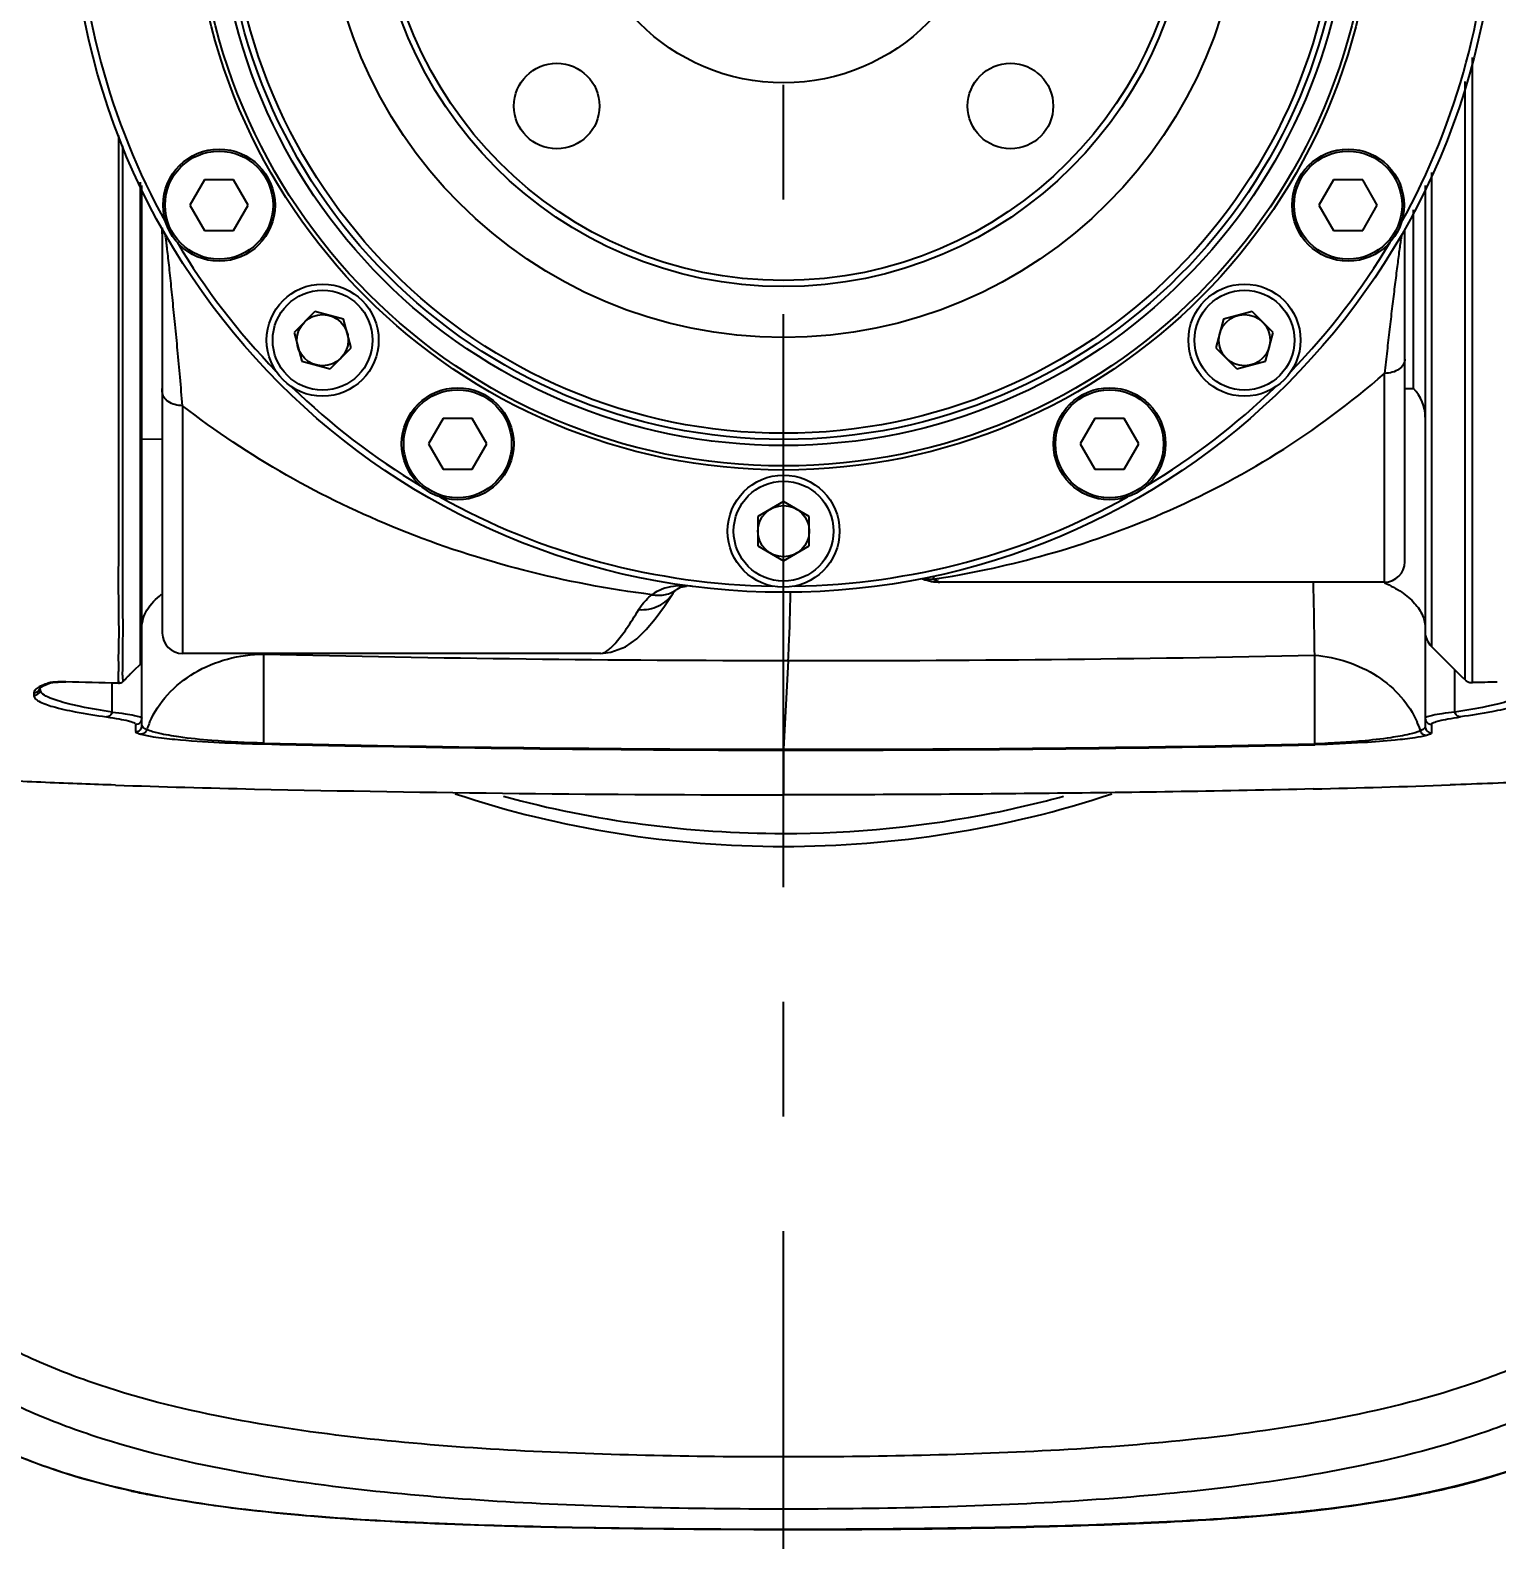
# Model space of a CAD drawing. Header units: millimetres. Extents: x 5828 to 6704, y 123 to 421.
# Drawn here: x 6473.894 to 6478.694, y 268.628 to 273.567 of the extents above; entities that cross this region are included whole.
import ezdxf

# ---------------------------------------------------------------- set-up
doc = ezdxf.new("R2010")
doc.units = ezdxf.units.MM
doc.linetypes.add('CENTER', pattern=[0.6, 0.375, -0.075, 0.075, -0.075])
for name, color, linetype in [('中心线', 7, 'Continuous'), ('外形图', 7, 'Continuous'), ('尺寸标注', 7, 'Continuous')]:
    doc.layers.add(name, color=color, linetype=linetype)
doc.styles.add('微软雅黑', font='msyh.ttc', dxfattribs={"height": 1.5})
doc.dimstyles.new('尺寸标注_1_15比例', dxfattribs={"dimtxt": 1.5, "dimasz": 1.25, "dimexe": 0.5, "dimexo": 0.4, "dimgap": 0.5, "dimtad": 1, "dimdec": 1, "dimlfac": 15, "dimdsep": 46, "dimtxsty": '微软雅黑', "dimcen": 0.09, "dimadec": 0, "dimazin": 0, "dimtp": 0.01, "dimtm": 0.01, "dimtfac": 1, "dimtdec": 1, "dimtofl": 0, "dimtmove": 0, "dimatfit": 3, "dimfxl": 1, "dimtolj": 1, "dimarcsym": 0})

# ---------------------------------------------------------------- blocks, each defined once
blk = doc.blocks.new('*D786')
at = {"layer": 'Defpoints', "color": 0}
for p in [(6482.9394, 280.5658), (6469.7803, 267.5677), (6482.9394, 267.0011)]:
    blk.add_point(p, dxfattribs=at)
at = {"layer": '尺寸标注', "color": 0, "lineweight": -2}
for p, q in [((6469.7803, 267.9677), (6469.7803, 281.0658)), ((6482.9394, 267.4011), (6482.9394, 281.0658)), ((6471.0303, 280.5658), (6481.6894, 280.5658))]:
    blk.add_line(p, q, dxfattribs=at)
at = {"layer": '尺寸标注', "color": 0}
for points in [[(6471.0303, 280.7741), (6471.0303, 280.3574), (6469.7803, 280.5658)], [(6481.6894, 280.3574), (6481.6894, 280.7741), (6482.9394, 280.5658)]]:
    blk.add_solid(points, dxfattribs=at)
at = {"layer": '尺寸标注', "color": 0, "insert": (6476.3599, 281.8448), "char_height": 1.5, "attachment_point": 5, "style": '微软雅黑'}
blk.add_mtext('\\A1;197.4', dxfattribs=at)
blk = doc.blocks.new('*D787')
at = {"layer": 'Defpoints', "color": 0}
for p in [(6469.7154, 284.5485), (6483.0052, 255.7131), (6469.7154, 255.0651)]:
    blk.add_point(p, dxfattribs=at)
at = {"layer": '尺寸标注', "color": 0, "lineweight": -2}
for p, q in [((6469.7154, 255.4651), (6469.7154, 285.0485)), ((6483.0052, 256.1131), (6483.0052, 285.0485)), ((6481.7552, 284.5485), (6470.9654, 284.5485))]:
    blk.add_line(p, q, dxfattribs=at)
at = {"layer": '尺寸标注', "color": 0}
for points in [[(6470.9654, 284.7569), (6470.9654, 284.3402), (6469.7154, 284.5485)], [(6481.7552, 284.3402), (6481.7552, 284.7569), (6483.0052, 284.5485)]]:
    blk.add_solid(points, dxfattribs=at)
at = {"layer": '尺寸标注', "color": 0, "insert": (6476.3603, 285.8276), "char_height": 1.5, "attachment_point": 5, "style": '微软雅黑'}
blk.add_mtext('\\A1;199.3', dxfattribs=at)

msp = doc.modelspace()

# ---------------------------------------------------------------- linework, layer by layer
at = {"layer": '中心线', "linetype": 'CENTER', "ltscale": 5}
msp.add_line((6476.3599, 231.7633), (6476.3599, 279.7873), dxfattribs=at)
at = {"layer": '外形图', "color": 7, "linetype": 'Continuous'}
for p, q in [((6478.6148, 271.4326), (6478.6148, 273.4777)), ((6478.5906, 271.4417), (6478.5906, 273.399)), ((6474.1975, 272.3932), (6474.1975, 273.1892)), ((6478.4801, 273.1015), (6478.4801, 271.5512)), ((6474.2549, 272.5137), (6474.2549, 273.07)), ((6474.2599, 271.5052), (6474.2599, 273.0595)), ((6474.4646, 273.0777), (6474.4167, 272.9949)), ((6474.5602, 273.0777), (6474.4646, 273.0777)), ((6474.6081, 272.9949), (6474.5602, 273.0777)), ((6478.1596, 273.0777), (6478.1118, 272.9949)), ((6478.2553, 273.0777), (6478.1596, 273.0777)), ((6478.3031, 272.9949), (6478.2553, 273.0777)), ((6478.4599, 273.0595), (6478.4599, 271.2881)), ((6474.4167, 272.9949), (6474.4646, 272.912)), ((6474.5602, 272.912), (6474.6081, 272.9949)), ((6478.1118, 272.9949), (6478.1596, 272.912)), ((6478.2553, 272.912), (6478.3031, 272.9949)), ((6478.4211, 272.3949), (6478.4211, 272.979)), ((6474.3266, 272.9211), (6474.3266, 271.5949)), ((6474.3266, 272.9015), (6474.3266, 272.9211)), ((6474.4646, 272.912), (6474.5602, 272.912)), ((6478.1596, 272.912), (6478.2553, 272.912)), ((6478.3933, 271.8282), (6478.3933, 272.9142)), ((6474.8263, 272.6468), (6474.7578, 272.5782)), ((6474.92, 272.6216), (6474.8263, 272.6468)), ((6477.8935, 272.6468), (6477.7998, 272.6216)), ((6477.9621, 272.5782), (6477.8935, 272.6468)), ((6474.9451, 272.528), (6474.92, 272.6216)), ((6477.7998, 272.6216), (6477.7747, 272.528)), ((6474.7578, 272.5782), (6474.7829, 272.4845)), ((6477.937, 272.4845), (6477.9621, 272.5782)), ((6474.2549, 272.222), (6474.2549, 272.5173)), ((6474.8765, 272.4594), (6474.9451, 272.528)), ((6477.7747, 272.528), (6477.8433, 272.4594)), ((6474.7829, 272.4845), (6474.8765, 272.4594)), ((6477.8433, 272.4594), (6477.937, 272.4845)), ((6478.3266, 271.7616), (6478.3266, 272.4445)), ((6474.3266, 272.384), (6474.3266, 272.3949)), ((6478.3933, 272.3949), (6478.4211, 272.3949)), ((6474.3933, 272.3386), (6474.3933, 271.5282)), ((6475.2454, 272.2969), (6475.1976, 272.214)), ((6475.3411, 272.2969), (6475.2454, 272.2969)), ((6475.3889, 272.214), (6475.3411, 272.2969)), ((6477.3788, 272.2969), (6477.3309, 272.214)), ((6477.4744, 272.2969), (6477.3788, 272.2969)), ((6477.5223, 272.214), (6477.4744, 272.2969)), ((6474.2549, 271.505), (6474.2549, 272.2282)), ((6474.3266, 272.2294), (6474.2599, 272.2282)), ((6475.1976, 272.214), (6475.2454, 272.1312)), ((6475.3411, 272.1312), (6475.3889, 272.214)), ((6477.3309, 272.214), (6477.3788, 272.1312)), ((6477.4744, 272.1312), (6477.5223, 272.214)), ((6475.2454, 272.1312), (6475.3411, 272.1312)), ((6477.3788, 272.1312), (6477.4744, 272.1312)), ((6476.3599, 272.0252), (6476.2759, 271.9767)), ((6476.4439, 271.9767), (6476.3599, 272.0252)), ((6476.2759, 271.9767), (6476.2759, 271.8797)), ((6476.4439, 271.8797), (6476.4439, 271.9767)), ((6476.2759, 271.8797), (6476.3599, 271.8312)), ((6476.3599, 271.8312), (6476.4439, 271.8797)), ((6478.5906, 271.5227), (6478.5906, 271.8222)), ((6476.8501, 271.7709), (6476.8715, 271.7616)), ((6478.3266, 271.7616), (6476.8715, 271.7616)), ((6476.011, 271.7383), (6476.0112, 271.7384)), ((6478.5842, 271.4478), (6478.4801, 271.5512)), ((6474.2549, 271.4932), (6474.2549, 271.5314)), ((6474.2549, 271.4997), (6474.2549, 271.505)), ((6474.2549, 271.4932), (6474.2549, 271.4997)), ((6474.2599, 271.2923), (6474.2599, 271.5049)), ((6475.7615, 271.5282), (6474.3933, 271.5282)), ((6474.659, 271.5257), (6474.6589, 271.5279)), ((6474.6589, 271.2347), (6474.659, 271.5257)), ((6476.3753, 271.5049), (6476.3601, 271.2145)), ((6478.0982, 271.2322), (6478.0982, 271.5223)), ((6474.235, 271.4735), (6474.2549, 271.4932)), ((6478.557, 271.3363), (6478.557, 271.4748)), ((6473.9266, 271.4103), (6473.9266, 271.4159)), ((6473.9365, 271.4224), (6473.9633, 271.4328)), ((6473.9633, 271.4328), (6473.9567, 271.4319)), ((6474.0003, 271.4349), (6474.011, 271.4348)), ((6474.0109, 271.4348), (6474.011, 271.4348)), ((6474.1628, 271.3363), (6474.1628, 271.4308)), ((6474.1827, 271.4383), (6474.183, 271.4308)), ((6474.1828, 271.4385), (6474.183, 271.4308)), ((6474.1971, 271.4358), (6474.1971, 271.4365)), ((6474.1971, 271.4358), (6474.1971, 271.4365)), ((6473.906, 271.3991), (6473.906, 271.3904)), ((6474.2394, 271.2962), (6474.2394, 271.2723)), ((6478.4805, 271.2962), (6478.4805, 271.2772)), ((6478.4805, 271.2772), (6478.4805, 271.2682)), ((6476.3599, 271.2117), (6476.3599, 271.0655)), ((6476.3599, 268.6616), (6476.3599, 268.6621))]:
    msp.add_line(p, q, dxfattribs=at)
for points in [[(6478.5906, 272.5614), (6478.5906, 272.954), (6478.5906, 273.1728), (6478.5906, 273.3824), (6478.5906, 273.3992)], [(6474.1975, 272.6629), (6474.1974, 272.8596), (6474.1975, 273.0654)], [(6478.5906, 271.8222), (6478.5906, 271.9325), (6478.5906, 272.0766), (6478.5906, 272.219), (6478.5906, 272.3908)], [(6476.0112, 271.7385), (6476.0227, 271.7445), (6476.0419, 271.7481)], [(6475.7614, 271.5282), (6475.7949, 271.5318), (6475.8429, 271.5502), (6475.8795, 271.576), (6475.9103, 271.606), (6475.9399, 271.6414), (6475.9703, 271.6831), (6475.9984, 271.7258)], [(6475.9984, 271.7258), (6475.9999, 271.7277), (6476.0051, 271.7332), (6476.011, 271.7383)], [(6473.9259, 271.4156), (6473.9258, 271.4154), (6473.9365, 271.4224)], [(6473.9633, 271.4328), (6473.9645, 271.433), (6473.9682, 271.4335), (6473.9732, 271.434), (6473.9791, 271.4344), (6473.9857, 271.4347), (6473.9928, 271.4349), (6474.0003, 271.4349)]]:
    msp.add_lwpolyline(points, dxfattribs=at)
for centre, radius in [((6476.3599, 274.0616), 2.3333), ((6476.3599, 274.0616), 1.9333), ((6476.3599, 274.0616), 1.92), ((6476.3599, 274.0616), 1.8533), ((6476.3599, 274.0616), 1.8333), ((6476.3599, 274.0616), 1.8133), ((6476.3599, 274.0616), 1.5), ((6476.3599, 274.0616), 1.3333), ((6476.3599, 274.0616), 1.3133), ((6476.3599, 274.0616), 0.6667), ((6475.6175, 273.3191), 0.14), ((6477.1024, 273.3191), 0.14), ((6474.5124, 272.9949), 0.1833), ((6478.2075, 272.9949), 0.1833), ((6474.5124, 272.9949), 0.1767), ((6478.2075, 272.9949), 0.1767), ((6474.8514, 272.5531), 0.1833), ((6477.8684, 272.5531), 0.1833), ((6474.8514, 272.5531), 0.1633), ((6477.8684, 272.5531), 0.1633), ((6474.8514, 272.5531), 0.084), ((6477.8684, 272.5531), 0.084), ((6475.2933, 272.214), 0.1833), ((6475.2933, 272.214), 0.1767), ((6477.4266, 272.214), 0.1833), ((6477.4266, 272.214), 0.1767), ((6476.3599, 271.9282), 0.1833), ((6476.3599, 271.9282), 0.1633), ((6476.3599, 271.9282), 0.084)]:
    msp.add_circle(centre, radius, dxfattribs=at)
for centre, radius, start, end in [((6476.3599, 274.0616), 2.3133, 180.8973, 209.1027), ((6476.3599, 274.0616), 2.3133, 330.8973, 359.1027), ((6476.3599, 274.0616), 2.3133, 210.8973, 224.102), ((6476.3599, 274.0616), 2.3133, 315.8973, 329.102), ((6476.3599, 274.0616), 2.3133, 225.8973, 239.102), ((6476.3599, 274.0616), 2.3133, 300.8973, 314.102), ((6478.3266, 272.3009), 0.1333, 0, 44.842), ((6476.3599, 274.0616), 2.3133, 240.8973, 269.1027), ((6476.3599, 274.0616), 2.3133, 270.8973, 299.1027), ((6478.3266, 271.8282), 0.0667, 270, 0), ((6476.8486, 271.9028), 0.1319, 258.8336, 270.6225), ((6476.3663, 274.8967), 3.163, 278.7974, 278.9311), ((6476.8709, 271.9115), 0.1499, 262.4141, 266.019), ((6476.3699, 274.874), 3.14, 278.9309, 279.142), ((6476.871, 271.914), 0.1524, 266.0408, 270.2017), ((6478.5277, 271.5995), 0.0678, 179.9411, 225.4321), ((6474.3933, 271.5949), 0.0667, 180, 270), ((6474.2449, 271.5049), 0.015, 351.4687, 358.1135), ((6476.452, 348.8698), 77.3649, 268.671972, 269.943184), ((6476.4888, 345.6785), 74.1736, 269.912306, 271.243281), ((6474.9579, 271.4544), 0.761, 179.7725, 181.3503), ((6482.3684, 263.2722), 11.5504, 134.7619, 134.88901), ((6474.1863, 271.4533), 0.0201, 298.4141, 314.8057), ((6478.7145, 271.5798), 0.1855, 225.3408, 226.2216), ((6478.6132, 271.4656), 0.0328, 226.6411, 236.4668), ((6478.6131, 271.4655), 0.0328, 236.4754, 241.4388), ((6478.6137, 271.4667), 0.034, 241.4485, 251.9472), ((6478.6139, 271.4672), 0.0346, 251.9517, 261.865), ((6478.6139, 271.4673), 0.0347, 261.8744, 271.5206), ((6473.9168, 271.3906), 0.0109, 181.3514, 189.715), ((6474.24, 271.3162), 0.02, 268.4039, 359.9948), ((6474.5695, 271.1787), 0.3102, 156.42, 160.3151), ((6478.1498, 271.1768), 0.3107, 19.3282, 23.9273), ((6478.4799, 271.3162), 0.02, 180.0053, 271.596), ((6474.2399, 271.2923), 0.02, 268.4081, 359.9984), ((6474.5642, 271.1806), 0.3044, 160.3247, 161.1545), ((6478.1558, 271.179), 0.3044, 18.4458, 19.3151), ((6478.4799, 271.2881), 0.02, 180.001, 271.5908), ((6476.4265, 348.6246), 77.4129, 268.691307, 269.950763), ((6476.4268, 348.6269), 77.4124, 268.691441, 269.950643), ((6476.4466, 348.6663), 77.4546, 269.935925, 271.22256), ((6476.4475, 348.3035), 77.089, 269.935034, 271.22697), ((6475.7193, 318.0204), 46.9486, 268.11255, 268.66909), ((6476.3507, 349.0547), 77.9891, 268.734919, 270.006791), ((6477.1848, 309.9573), 38.8831, 271.33892, 271.99947), ((6474.5503, 270.5925), 1.8272, 246.449, 248.978), ((6474.8874, 271.8014), 3.0853, 257.6189, 258.6094), ((6474.8968, 271.8322), 3.1158, 257.5722, 258.5523), ((6477.8218, 271.8381), 3.1219, 281.4433, 282.3868), ((6477.8312, 271.8075), 3.0915, 281.3866, 282.34)]:
    msp.add_arc(centre, radius, start, end, dxfattribs=at)
for points, knots in [([(6474.183, 273.2224), (6474.1829, 272.9795), (6474.1832, 272.6341), (6474.1828, 272.2026), (6474.1832, 271.9777), (6474.1828, 271.8239), (6474.1825, 271.7301), (6474.1834, 271.6515), (6474.1843, 271.5885), (6474.1832, 271.5419), (6474.1822, 271.5062), (6474.1833, 271.4861), (6474.183, 271.4759)], [0, 0, 0, 0, 0.417179, 0.593227, 0.741252, 0.803499, 0.857343, 0.902438, 0.938565, 0.965433, 0.982476, 1, 1, 1, 1]), ([(6474.3933, 272.3386), (6474.3902, 272.3696), (6474.385, 272.4302), (6474.3771, 272.5187), (6474.3688, 272.6024), (6474.361, 272.6812), (6474.3546, 272.7433), (6474.3498, 272.7895), (6474.3464, 272.8208), (6474.3437, 272.845), (6474.3417, 272.8625), (6474.3403, 272.8738), (6474.339, 272.8837), (6474.3378, 272.891), (6474.3368, 272.8959), (6474.3362, 272.8986), (6474.3357, 272.9003), (6474.3356, 272.9012), (6474.3354, 272.9015)], [0, 0, 0, 0, 0.165217, 0.322134, 0.470996, 0.611359, 0.741613, 0.801893, 0.857985, 0.908497, 0.930924, 0.95112, 0.968882, 0.983993, 0.990251, 0.995228, 0.99859, 1, 1, 1, 1]), ([(6478.3844, 272.9015), (6478.3839, 272.9005), (6478.383, 272.8976), (6478.3814, 272.8897), (6478.3792, 272.8761), (6478.3762, 272.8563), (6478.3731, 272.8329), (6478.3697, 272.8071), (6478.3649, 272.7692), (6478.3586, 272.7186), (6478.3509, 272.6548), (6478.3427, 272.5876), (6478.3349, 272.5171), (6478.3298, 272.469), (6478.3266, 272.4445)], [0, 0, 0, 0, 0.007559, 0.018904, 0.052687, 0.097493, 0.149219, 0.206217, 0.267192, 0.398073, 0.538031, 0.685353, 0.839313, 1, 1, 1, 1]), ([(6478.3933, 272.4914), (6478.3933, 272.4852), (6478.3892, 272.4718), (6478.3737, 272.4566), (6478.3519, 272.4468), (6478.3352, 272.4445), (6478.3266, 272.4445)], [0, 0, 0, 0, 0.208809, 0.443711, 0.711334, 1, 1, 1, 1]), ([(6476.8688, 271.7739), (6476.9871, 271.7929), (6477.2361, 271.8478), (6477.6095, 271.9801), (6477.9846, 272.1758), (6478.2167, 272.3475), (6478.3266, 272.4445)], [0, 0, 0, 0, 0.221313, 0.469695, 0.729334, 1, 1, 1, 1]), ([(6474.1968, 271.4574), (6474.1971, 271.5175), (6474.1989, 271.5978), (6474.1972, 271.7018), (6474.1972, 271.7727), (6474.1974, 271.8537), (6474.1975, 271.9808), (6474.1973, 272.1617), (6474.1975, 272.3123), (6474.1975, 272.3932)], [0, 0, 0, 0, 0.192559, 0.257398, 0.333314, 0.420026, 0.517126, 0.740678, 1, 1, 1, 1]), ([(6474.3933, 272.3386), (6474.3847, 272.3386), (6474.3681, 272.3408), (6474.3463, 272.3502), (6474.3307, 272.3649), (6474.3266, 272.3779), (6474.3266, 272.384)], [0, 0, 0, 0, 0.291903, 0.561149, 0.794951, 1, 1, 1, 1]), ([(6475.9291, 271.7203), (6475.6466, 271.7558), (6475.1003, 271.8942), (6474.6079, 272.1714), (6474.3933, 272.3386)], [0, 0, 0, 0, 0.511375, 1, 1, 1, 1]), ([(6476.0262, 271.7495), (6476.0172, 271.7493), (6475.9834, 271.747), (6475.9492, 271.7354), (6475.9291, 271.7203)], [0, 0, 0, 0, 0.262621, 1, 1, 1, 1]), ([(6476.0621, 271.7473), (6476.0591, 271.7477), (6476.0471, 271.749), (6476.0351, 271.7496), (6476.0262, 271.7495)], [0, 0, 0, 0, 0.25284, 1, 1, 1, 1]), ([(6476.8137, 271.7726), (6476.8166, 271.7715), (6476.8287, 271.7671), (6476.8413, 271.7642), (6476.8511, 271.7629)], [0, 0, 0, 0, 0.234307, 1, 1, 1, 1]), ([(6476.8501, 271.7709), (6476.8503, 271.7728), (6476.8513, 271.7761), (6476.8529, 271.7791), (6476.8539, 271.7802)], [0, 0, 0, 0, 0.558983, 1, 1, 1, 1]), ([(6478.0982, 271.5223), (6478.098, 271.5386), (6478.0971, 271.6178), (6478.0956, 271.697), (6478.0943, 271.76)], [0, 0, 0, 0, 0.205151, 1, 1, 1, 1]), ([(6478.327, 271.7593), (6478.3466, 271.7505), (6478.3819, 271.7315), (6478.4251, 271.6956), (6478.4531, 271.6549), (6478.4599, 271.6246), (6478.4599, 271.6104)], [0, 0, 0, 0, 0.305994, 0.570376, 0.797053, 1, 1, 1, 1]), ([(6474.2599, 271.6127), (6474.2599, 271.6324), (6474.274, 271.676), (6474.3057, 271.7072), (6474.3244, 271.7216)], [0, 0, 0, 0, 0.454874, 1, 1, 1, 1]), ([(6475.886, 271.6715), (6475.9079, 271.67), (6475.9526, 271.6776), (6475.9871, 271.7079), (6475.9984, 271.7258)], [0, 0, 0, 0, 0.508832, 1, 1, 1, 1]), ([(6475.886, 271.6715), (6475.8884, 271.6756), (6475.9005, 271.6937), (6475.916, 271.7095), (6475.9291, 271.7203)], [0, 0, 0, 0, 0.217799, 1, 1, 1, 1]), ([(6475.9291, 271.7203), (6475.9436, 271.7176), (6475.973, 271.7174), (6476.0001, 271.7298), (6476.011, 271.7383)], [0, 0, 0, 0, 0.51331, 1, 1, 1, 1]), ([(6476.3753, 271.505), (6476.3761, 271.5203), (6476.3795, 271.5942), (6476.3816, 271.6683), (6476.383, 271.727)], [0, 0, 0, 0, 0.206808, 1, 1, 1, 1]), ([(6475.7615, 271.5282), (6475.7695, 271.5282), (6475.7825, 271.5357), (6475.7982, 271.5494), (6475.82, 271.573), (6475.85, 271.6138), (6475.8733, 271.6505), (6475.886, 271.6715)], [0, 0, 0, 0, 0.123818, 0.214695, 0.327225, 0.619141, 1, 1, 1, 1]), ([(6474.2853, 271.3027), (6474.2996, 271.3357), (6474.341, 271.3983), (6474.4302, 271.4697), (6474.5393, 271.5152), (6474.6189, 271.5256), (6474.659, 271.5257)], [0, 0, 0, 0, 0.235236, 0.481324, 0.737615, 1, 1, 1, 1]), ([(6478.0982, 271.5223), (6478.1698, 271.5166), (6478.2765, 271.482), (6478.3831, 271.3906), (6478.4204, 271.333), (6478.4338, 271.3028)], [0, 0, 0, 0, 0.516041, 0.763001, 1, 1, 1, 1]), ([(6474.183, 271.4759), (6474.1829, 271.4727), (6474.1823, 271.4602), (6474.1822, 271.4476), (6474.1827, 271.4383)], [0, 0, 0, 0, 0.254355, 1, 1, 1, 1]), ([(6473.9116, 271.4101), (6473.9107, 271.4093), (6473.9079, 271.4062), (6473.906, 271.4021), (6473.906, 271.3991)], [0, 0, 0, 0, 0.294363, 1, 1, 1, 1]), ([(6473.924, 271.4004), (6473.9222, 271.3973), (6473.9168, 271.392), (6473.9095, 271.3903), (6473.906, 271.3904)], [0, 0, 0, 0, 0.499644, 1, 1, 1, 1]), ([(6473.9285, 271.4211), (6473.9267, 271.4202), (6473.9207, 271.4172), (6473.915, 271.4135), (6473.9116, 271.4101)], [0, 0, 0, 0, 0.294628, 1, 1, 1, 1]), ([(6474.1628, 271.3363), (6474.1282, 271.3415), (6474.08, 271.3496), (6474.021, 271.3628), (6473.9878, 271.3719), (6473.9614, 271.3812), (6473.9407, 271.3909), (6473.9266, 271.4024), (6473.9266, 271.4103)], [0, 0, 0, 0, 0.415103, 0.57969, 0.715923, 0.824348, 0.905994, 1, 1, 1, 1]), ([(6473.9567, 271.4319), (6473.954, 271.4311), (6473.9444, 271.4279), (6473.935, 271.4243), (6473.9285, 271.4211)], [0, 0, 0, 0, 0.282412, 1, 1, 1, 1]), ([(6473.963, 271.4332), (6473.9624, 271.4331), (6473.9603, 271.4327), (6473.9581, 271.4323), (6473.9567, 271.4319)], [0, 0, 0, 0, 0.298166, 1, 1, 1, 1]), ([(6473.9965, 271.435), (6473.9928, 271.435), (6473.9816, 271.4347), (6473.9704, 271.4342), (6473.963, 271.4332)], [0, 0, 0, 0, 0.335233, 1, 1, 1, 1]), ([(6474.0109, 271.4349), (6474.0073, 271.4349), (6474.0025, 271.435), (6473.9977, 271.435), (6473.9965, 271.435)], [0, 0, 0, 0, 0.762883, 1, 1, 1, 1]), ([(6478.7933, 271.4103), (6478.7933, 271.4024), (6478.7791, 271.3909), (6478.7584, 271.3812), (6478.7321, 271.3719), (6478.6989, 271.3628), (6478.6399, 271.3496), (6478.5916, 271.3415), (6478.557, 271.3363)], [0, 0, 0, 0, 0.094006, 0.175652, 0.284077, 0.42031, 0.584897, 1, 1, 1, 1]), ([(6473.9061, 271.3888), (6473.9067, 271.3855), (6473.9117, 271.3783), (6473.9323, 271.3653), (6473.9768, 271.351), (6474.0508, 271.3347), (6474.11, 271.3254), (6474.1442, 271.3206)], [0, 0, 0, 0, 0.039218, 0.097442, 0.289106, 0.589051, 1, 1, 1, 1]), ([(6478.8138, 271.3888), (6478.8133, 271.3856), (6478.8082, 271.3783), (6478.7876, 271.3654), (6478.7431, 271.3509), (6478.669, 271.3347), (6478.6099, 271.3255), (6478.5756, 271.3206)], [0, 0, 0, 0, 0.039064, 0.097416, 0.289158, 0.589135, 1, 1, 1, 1]), ([(6474.1628, 271.3363), (6474.1619, 271.332), (6474.1573, 271.3239), (6474.1484, 271.3206), (6474.1442, 271.3206)], [0, 0, 0, 0, 0.511665, 1, 1, 1, 1]), ([(6474.1442, 271.3206), (6474.1581, 271.3186), (6474.1817, 271.3151), (6474.2125, 271.3087), (6474.2292, 271.304), (6474.2393, 271.2989), (6474.2394, 271.2962)], [0, 0, 0, 0, 0.422981, 0.728558, 0.917803, 1, 1, 1, 1]), ([(6474.1628, 271.3363), (6474.177, 271.3346), (6474.2014, 271.3315), (6474.2316, 271.3266), (6474.2498, 271.3223), (6474.2577, 271.3191), (6474.2599, 271.317), (6474.2599, 271.3162)], [0, 0, 0, 0, 0.426639, 0.733988, 0.922433, 0.973438, 1, 1, 1, 1]), ([(6478.557, 271.3363), (6478.5429, 271.3346), (6478.5185, 271.3315), (6478.4882, 271.3266), (6478.4701, 271.3223), (6478.4621, 271.3191), (6478.4599, 271.317), (6478.4599, 271.3162)], [0, 0, 0, 0, 0.42664, 0.733989, 0.922433, 0.973438, 1, 1, 1, 1]), ([(6478.4805, 271.2962), (6478.4805, 271.2989), (6478.4907, 271.304), (6478.5074, 271.3087), (6478.5382, 271.3151), (6478.5618, 271.3186), (6478.5756, 271.3206)], [0, 0, 0, 0, 0.082197, 0.271444, 0.577017, 1, 1, 1, 1]), ([(6478.5756, 271.3206), (6478.5714, 271.3206), (6478.5626, 271.3239), (6478.558, 271.332), (6478.557, 271.3363)], [0, 0, 0, 0, 0.488078, 1, 1, 1, 1]), ([(6474.2394, 271.2723), (6474.2396, 271.2702), (6474.2468, 271.2667), (6474.2522, 271.265), (6474.2563, 271.2638)], [0, 0, 0, 0, 0.327237, 1, 1, 1, 1]), ([(6474.2563, 271.2638), (6474.2697, 271.2603), (6474.3068, 271.2534), (6474.4407, 271.2392), (6474.5615, 271.2341), (6474.6584, 271.2319)], [0, 0, 0, 0, 0.102987, 0.279656, 1, 1, 1, 1]), ([(6474.276, 271.279), (6474.272, 271.2808), (6474.266, 271.2838), (6474.2599, 271.2896), (6474.2599, 271.2923)], [0, 0, 0, 0, 0.625338, 1, 1, 1, 1]), ([(6474.6589, 271.2347), (6474.602, 271.2362), (6474.5091, 271.2406), (6474.3941, 271.2522), (6474.3233, 271.2642), (6474.2883, 271.2735), (6474.276, 271.279)], [0, 0, 0, 0, 0.442147, 0.721339, 0.896054, 1, 1, 1, 1]), ([(6478.4445, 271.2753), (6478.4331, 271.2701), (6478.4009, 271.2614), (6478.3363, 271.25), (6478.2727, 271.2432), (6478.2177, 271.2386), (6478.1815, 271.2363), (6478.1413, 271.2341), (6478.113, 271.2321), (6478.0982, 271.2322)], [0, 0, 0, 0, 0.107004, 0.2844, 0.562497, 0.654248, 0.757642, 0.873117, 1, 1, 1, 1]), ([(6478.4643, 271.26), (6478.4518, 271.2564), (6478.4174, 271.2505), (6478.3488, 271.2426), (6478.2397, 271.2346), (6478.1523, 271.2308), (6478.0992, 271.2293)], [0, 0, 0, 0, 0.105792, 0.284514, 0.565196, 1, 1, 1, 1]), ([(6478.4599, 271.2881), (6478.4599, 271.2856), (6478.4542, 271.28), (6478.4484, 271.277), (6478.4445, 271.2753)], [0, 0, 0, 0, 0.375707, 1, 1, 1, 1]), ([(6478.4643, 271.26), (6478.4599, 271.2599), (6478.4507, 271.2629), (6478.4456, 271.271), (6478.4445, 271.2753)], [0, 0, 0, 0, 0.498369, 1, 1, 1, 1]), ([(6478.4805, 271.2682), (6478.4805, 271.2662), (6478.4732, 271.2628), (6478.4682, 271.2612), (6478.4643, 271.26)], [0, 0, 0, 0, 0.327618, 1, 1, 1, 1]), ([(6474.6589, 271.2347), (6474.6589, 271.234), (6474.6586, 271.2332), (6474.6587, 271.232), (6474.6584, 271.2319)], [0, 0, 0, 0, 0.710355, 1, 1, 1, 1]), ([(6476.3601, 271.2145), (6476.3601, 271.2141), (6476.36, 271.2132), (6476.3602, 271.2122), (6476.3599, 271.2117)], [0, 0, 0, 0, 0.409989, 1, 1, 1, 1]), ([(6478.0992, 271.2293), (6478.0989, 271.2294), (6478.0986, 271.2306), (6478.0983, 271.2315), (6478.0982, 271.2322)], [0, 0, 0, 0, 0.304412, 1, 1, 1, 1]), ([(6474.173, 271.0973), (6474.1364, 271.0986), (6474.0205, 271.1026), (6473.9047, 271.1074), (6473.8255, 271.1113)], [0, 0, 0, 0, 0.316218, 1, 1, 1, 1]), ([(6478.875, 271.1125), (6478.8569, 271.1114), (6478.7458, 271.1054), (6478.6346, 271.1012), (6478.5415, 271.0979)], [0, 0, 0, 0, 0.162852, 1, 1, 1, 1]), ([(6475.2856, 271.0692), (6475.4579, 271.0111), (6475.8136, 270.9256), (6476.178, 270.8968), (6476.3599, 270.8968)], [0, 0, 0, 0, 0.499977, 1, 1, 1, 1]), ([(6475.4438, 271.0611), (6475.5926, 271.02), (6475.8965, 270.9596), (6476.2056, 270.9393), (6476.3599, 270.9393)], [0, 0, 0, 0, 0.500029, 1, 1, 1, 1]), ([(6478.0934, 271.0848), (6477.8053, 271.0779), (6477.2275, 271.0687), (6476.6497, 271.0655), (6476.3599, 271.0655)], [0, 0, 0, 0, 0.498598, 1, 1, 1, 1]), ([(6476.3599, 270.8968), (6476.542, 270.8968), (6476.9065, 270.9256), (6477.2623, 271.0112), (6477.4347, 271.0693)], [0, 0, 0, 0, 0.500025, 1, 1, 1, 1]), ([(6476.3599, 270.9393), (6476.5913, 270.9393), (6476.9013, 270.9695), (6477.2018, 271.0406), (6477.2762, 271.0611)], [0, 0, 0, 0, 0.749764, 1, 1, 1, 1]), ([(6476.3599, 268.8993), (6476.2094, 268.8993), (6475.9083, 268.9023), (6475.4569, 268.9188), (6475.0065, 268.9534), (6474.559, 269.0155), (6474.1921, 269.1039), (6473.9107, 269.2111), (6473.7099, 269.3148), (6473.5269, 269.4471), (6473.3701, 269.6091), (6473.247, 269.7971), (6473.1882, 269.9345), (6473.1637, 270.0046)], [0, 0, 0, 0, 0.125319, 0.25064, 0.37595, 0.501238, 0.626437, 0.689042, 0.751566, 0.813985, 0.87618, 0.938188, 1, 1, 1, 1]), ([(6479.5565, 270.0058), (6479.5321, 269.9357), (6479.4735, 269.7981), (6479.3505, 269.61), (6479.1937, 269.4478), (6479.0107, 269.3153), (6478.81, 269.2115), (6478.5285, 269.1041), (6478.1615, 269.0156), (6477.7139, 268.9535), (6477.2633, 268.9188), (6476.8117, 268.9023), (6476.5105, 268.8993), (6476.3599, 268.8993)], [0, 0, 0, 0, 0.061812, 0.123821, 0.186016, 0.248435, 0.310958, 0.373563, 0.498762, 0.62405, 0.74936, 0.874681, 1, 1, 1, 1]), ([(6476.3599, 268.7286), (6476.2083, 268.7286), (6475.905, 268.7319), (6475.4504, 268.7493), (6474.9968, 268.7852), (6474.5461, 268.8485), (6474.1764, 268.937), (6473.8921, 269.0433), (6473.6885, 269.1457), (6473.5014, 269.2763), (6473.3396, 269.4377), (6473.2116, 269.627), (6473.1509, 269.7668), (6473.1263, 269.8385)], [0, 0, 0, 0, 0.125051, 0.250104, 0.375151, 0.500185, 0.625154, 0.687659, 0.750138, 0.812619, 0.875058, 0.937527, 1, 1, 1, 1]), ([(6479.5941, 269.8398), (6479.5696, 269.7681), (6479.509, 269.6282), (6479.3811, 269.4387), (6479.2194, 269.277), (6479.0323, 269.1462), (6478.8286, 269.0437), (6478.5443, 268.9373), (6478.1745, 268.8486), (6477.7237, 268.7852), (6477.2698, 268.7493), (6476.815, 268.7319), (6476.5116, 268.7286), (6476.3599, 268.7286)], [0, 0, 0, 0, 0.062475, 0.124946, 0.187385, 0.249867, 0.312344, 0.37485, 0.499818, 0.624851, 0.749897, 0.87495, 1, 1, 1, 1]), ([(6474.7218, 268.7141), (6474.5915, 268.7267), (6474.3317, 268.7597), (6473.949, 268.8522), (6473.5906, 269.0177), (6473.3865, 269.1856), (6473.2974, 269.2804)], [0, 0, 0, 0, 0.250533, 0.500966, 0.750858, 1, 1, 1, 1]), ([(6479.4234, 269.2814), (6479.3342, 269.1863), (6479.13, 269.0181), (6478.771, 268.8522), (6478.3878, 268.7597), (6478.1276, 268.7266), (6477.9972, 268.714)], [0, 0, 0, 0, 0.249142, 0.499034, 0.749466, 1, 1, 1, 1]), ([(6474.2784, 268.7783), (6474.4488, 268.7438), (6474.7951, 268.7018), (6475.3162, 268.6757), (6475.8381, 268.6647), (6476.186, 268.6623), (6476.3599, 268.6623)], [0, 0, 0, 0, 0.249935, 0.499951, 0.749974, 1, 1, 1, 1]), ([(6476.3599, 268.6623), (6476.5339, 268.6623), (6476.8817, 268.6647), (6477.4035, 268.6757), (6477.9246, 268.7018), (6478.2708, 268.7438), (6478.4412, 268.7783)], [0, 0, 0, 0, 0.250026, 0.500049, 0.750065, 1, 1, 1, 1]), ([(6476.3599, 268.6616), (6476.0867, 268.6616), (6475.6768, 268.6652), (6475.1305, 268.6829), (6474.8577, 268.7005), (6474.7217, 268.7136)], [0, 0, 0, 0, 0.500008, 0.749996, 1, 1, 1, 1]), ([(6476.3599, 268.6621), (6476.0867, 268.6621), (6475.6768, 268.6658), (6475.1306, 268.6834), (6474.8578, 268.701), (6474.7218, 268.7141)], [0, 0, 0, 0, 0.499999, 0.750005, 1, 1, 1, 1]), ([(6477.9972, 268.714), (6477.8612, 268.7009), (6477.5886, 268.6834), (6477.0427, 268.6658), (6476.633, 268.6621), (6476.3599, 268.6621)], [0, 0, 0, 0, 0.249995, 0.500001, 1, 1, 1, 1]), ([(6476.3599, 268.6616), (6476.633, 268.6616), (6477.0427, 268.6652), (6477.5886, 268.6829), (6477.8613, 268.7004), (6477.9972, 268.7135)], [0, 0, 0, 0, 0.500009, 0.749996, 1, 1, 1, 1])]:
    msp.add_open_spline(points, degree=3, knots=knots, dxfattribs=at)
for points in [[(6474.2549, 271.4932), (6474.2574, 271.4957), (6474.2592, 271.4992), (6474.2598, 271.5027)], [(6474.2005, 271.4391), (6474.206, 271.4445), (6474.2114, 271.45), (6474.2169, 271.4554)], [(6473.9165, 271.4017), (6473.9134, 271.4), (6473.9096, 271.399), (6473.906, 271.3991)], [(6473.9266, 271.4191), (6473.9266, 271.4124), (6473.9223, 271.405), (6473.9165, 271.4017)], [(6473.9266, 271.4103), (6473.9266, 271.4069), (6473.9257, 271.4034), (6473.924, 271.4004)], [(6474.183, 271.4308), (6474.1257, 271.4321), (6474.0683, 271.4335), (6474.0109, 271.4348)], [(6474.1831, 271.4308), (6474.1868, 271.4307), (6474.1906, 271.4317), (6474.1938, 271.4336)], [(6474.1938, 271.4336), (6474.1952, 271.4345), (6474.1966, 271.4355), (6474.1978, 271.4367)], [(6478.5906, 271.4417), (6478.5891, 271.4431), (6478.5877, 271.4444), (6478.5862, 271.4458)], [(6478.6953, 271.4345), (6478.6685, 271.4339), (6478.6416, 271.4333), (6478.6148, 271.4326)], [(6474.2721, 271.2711), (6474.2685, 271.2666), (6474.2621, 271.2637), (6474.2563, 271.2638)], [(6474.276, 271.279), (6474.2753, 271.2761), (6474.274, 271.2734), (6474.2721, 271.2711)], [(6474.2259, 268.7879), (6474.1134, 268.8126), (6474.0018, 268.8441), (6473.8943, 268.8854)], [(6473.8949, 268.8869), (6474.0023, 268.8456), (6474.1138, 268.8141), (6474.2262, 268.7893)], [(6478.4915, 268.7889), (6478.6046, 268.8137), (6478.7167, 268.8453), (6478.8247, 268.8868)], [(6478.4919, 268.7874), (6478.605, 268.8122), (6478.7172, 268.8437), (6478.8253, 268.8853)], [(6474.7217, 268.7136), (6474.573, 268.7279), (6474.4245, 268.7474), (6474.2781, 268.7769)], [(6477.9972, 268.7135), (6478.1461, 268.7278), (6478.2949, 268.7473), (6478.4415, 268.7768)]]:
    msp.add_open_spline(points, degree=3, dxfattribs=at)

# ---------------------------------------------------------------- dimensions: what is measured, and where the dimension line sits
at = {"layer": '尺寸标注'}
for base, p1, p2, picture, middle in [((6469.7154, 284.5485), (6483.0052, 255.7131), (6469.7154, 255.0651), '*D787', (6476.3603, 285.8276)), ((6482.9394, 280.5658), (6469.7803, 267.5677), (6482.9394, 267.0011), '*D786', (6476.3599, 281.8448))]:
    dim = msp.add_linear_dim(base=base, p1=p1, p2=p2, dimstyle='尺寸标注_1_15比例', dxfattribs=at)
    dim.commit()
    dim.dimension.update_dxf_attribs({"geometry": picture, "text_midpoint": middle})

doc.saveas('drawing.dxf')
